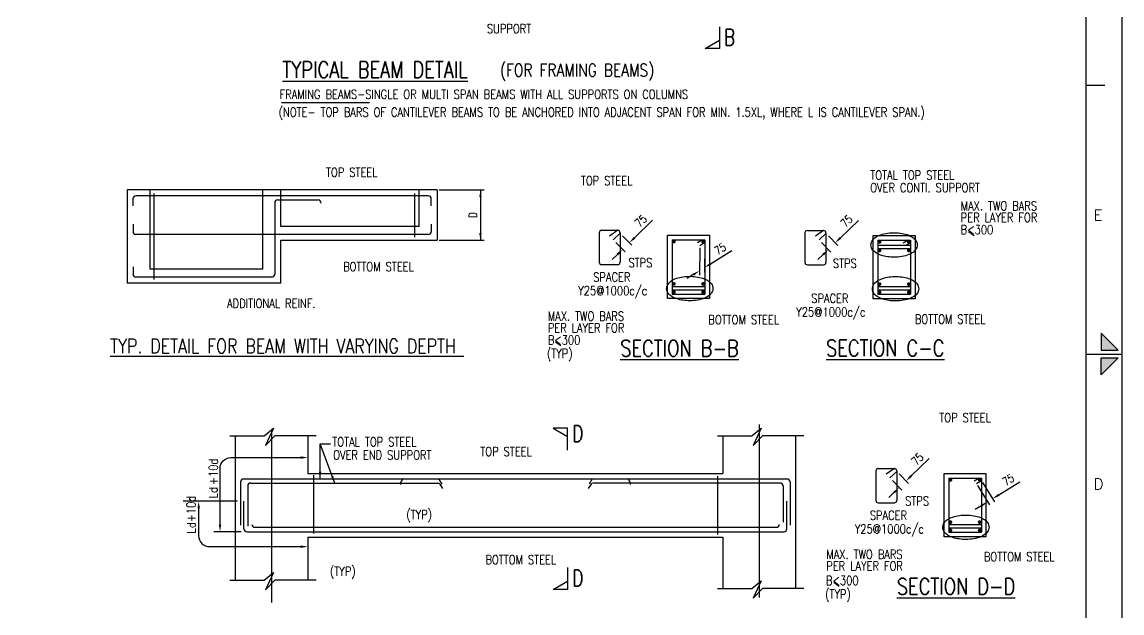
# Model space of a CAD drawing. Extents: x -93349148775 to 1048725102051, y -1180441401940 to 309370.
# Drawn here: x 1474.7 to 1778.6, y 954.9 to 1118.1 of the extents above; entities that cross this region are included whole.
import ezdxf
from ezdxf.enums import TextEntityAlignment as Align
from ezdxf.lldxf.tags import DXFTag

# ---------------------------------------------------------------- set-up
doc = ezdxf.new("R2010")
doc.units = 0
doc.header["$LTSCALE"] = 5
doc.header["$MEASUREMENT"] = 0
for name, color, linetype in [('BEAM1', 10, 'HIDDEN2'), ('DIM', 5, 'Continuous'), ('FRAME', 6, 'Continuous'), ('GRID', 8, 'CENTER'), ('HT', 8, 'Continuous'), ('LINE WORK', 4, 'Continuous'), ('REINF', 6, 'Continuous'), ('SECT-MKD', 1, 'Continuous'), ('SECT-NO', 1, 'Continuous'), ('sheet', 1, 'Continuous'), ('STIRRUPS', 5, 'Continuous'), ('SUB TITLE', 3, 'Continuous'), ('TABLE FRAME', 5, 'Continuous'), ('TEXT', 4, 'Continuous'), ('TITLE', 6, 'Continuous')]:
    doc.layers.add(name, color=color, linetype=linetype)
doc.styles.add('ROMAND', font='romans.shx', dxfattribs={"width": 0.85})
doc.styles.add('ROMANS', font='romans.shx', dxfattribs={"width": 0.8, "height": 2.25})
tags = doc.linetypes.add('CENTER', pattern=[2, 1.25, -0.25, 0.25, -0.25]).pattern_tags.tags
tags[10:11] = [DXFTag(74, 4), DXFTag(75, 0), DXFTag(340, '0'), DXFTag(46, 1.0), DXFTag(50, 0.0), DXFTag(44, 0.0), DXFTag(45, 0.0)]
tags[8:9] = [DXFTag(74, 4), DXFTag(75, 0), DXFTag(340, '0'), DXFTag(46, 1.0), DXFTag(50, 0.0), DXFTag(44, 0.0), DXFTag(45, 0.0)]
tags[6:7] = [DXFTag(74, 4), DXFTag(75, 0), DXFTag(340, '0'), DXFTag(46, 1.0), DXFTag(50, 0.0), DXFTag(44, 0.0), DXFTag(45, 0.0)]
tags[4:5] = [DXFTag(74, 4), DXFTag(75, 0), DXFTag(340, '0'), DXFTag(46, 1.0), DXFTag(50, 0.0), DXFTag(44, 0.0), DXFTag(45, 0.0)]
tags = doc.linetypes.add('HIDDEN', pattern=[0.375, 0.25, -0.125]).pattern_tags.tags
tags[6:7] = [DXFTag(74, 4), DXFTag(75, 0), DXFTag(340, '0'), DXFTag(46, 1.0), DXFTag(50, 0.0), DXFTag(44, 0.0), DXFTag(45, 0.0)]
tags[4:5] = [DXFTag(74, 4), DXFTag(75, 0), DXFTag(340, '0'), DXFTag(46, 1.0), DXFTag(50, 0.0), DXFTag(44, 0.0), DXFTag(45, 0.0)]
tags = doc.linetypes.add('HIDDEN2', pattern=[0.1875, 0.125, -0.0625]).pattern_tags.tags
tags[6:7] = [DXFTag(74, 4), DXFTag(75, 0), DXFTag(340, '0'), DXFTag(46, 1.0), DXFTag(50, 0.0), DXFTag(44, 0.0), DXFTag(45, 0.0)]
tags[4:5] = [DXFTag(74, 4), DXFTag(75, 0), DXFTag(340, '0'), DXFTag(46, 1.0), DXFTag(50, 0.0), DXFTag(44, 0.0), DXFTag(45, 0.0)]
doc.dimstyles.new('T1', dxfattribs={"dimtxt": 2.25, "dimasz": 2, "dimexe": 1, "dimexo": 0.5, "dimgap": 1, "dimtad": 1, "dimdec": 0, "dimzin": 1, "dimdsep": 46, "dimtxsty": 'ROMANS', "dimcen": 0.09, "dimclrd": 5, "dimclre": 5, "dimclrt": 4, "dimadec": 0, "dimazin": 0, "dimtfac": 1, "dimtdec": 0, "dimtofl": 0, "dimtmove": 0, "dimatfit": 3, "dimfxl": 0, "dimtolj": 1, "dimtzin": 1, "dimarcsym": 0})

# ---------------------------------------------------------------- blocks, each defined once
blk = doc.blocks.new('MID')
at = {"layer": 'sheet', "color": 2}
for p, q in [((8.94, 1.07), (4.27, 5.74)), ((4.27, 5.74), (4.27, 1.07)), ((0, 0), (10, 0)), ((4.27, 1.07), (8.94, 1.07)), ((8.94, -1.07), (4.27, -5.74)), ((4.27, -1.07), (8.94, -1.07)), ((4.27, -5.74), (4.27, -1.07))]:
    blk.add_line(p, q, dxfattribs=at)
for points in [[(4.27, 5.74), (8.94, 1.07), (4.27, 1.07)], [(4.27, -5.74), (8.94, -1.07), (4.27, -1.07)]]:
    blk.add_solid(points, dxfattribs=at)
blk = doc.blocks.new('*D378')
at = {"layer": 'DEFPOINTS', "color": 5, "linetype": 'ByBlock'}
for p in [(1640.29, 1059.4, 1002.91), (1638.4, 1057.57, 1002.91)]:
    blk.add_point(p, dxfattribs=at)
at = {"layer": 'DIM', "color": 5, "linetype": 'ByBlock', "lineweight": -2}
for p, q in [((1643.95, 1058.5, 1002.91), (1648.92, 1063.31, 1002.91)), ((1640.64, 1059.04, 1002.91), (1643.21, 1056.39, 1002.91)), ((1638.75, 1057.21, 1002.91), (1641.32, 1054.56, 1002.91)), ((1639.19, 1053.89, 1002.91), (1637.75, 1052.5, 1002.91))]:
    blk.add_line(p, q, dxfattribs=at)
at = {"layer": 'DIM', "color": 5, "linetype": 'ByBlock'}
for points in [[(1642.51, 1057.11, 1002.91), (1644.18, 1058.26, 1002.91), (1643.72, 1058.74, 1002.91)], [(1640.62, 1055.28, 1002.91), (1639.42, 1053.65, 1002.91), (1638.96, 1054.13, 1002.91)]]:
    blk.add_solid(points, dxfattribs=at)
at = {"layer": 'DIM', "color": 4, "linetype": 'ByBlock', "insert": (1645.67, 1063.13, 1002.91), "char_height": 2.25, "attachment_point": 5, "rotation": 44.0995, "style": 'ROMANS'}
blk.add_mtext('75', dxfattribs=at)
blk = doc.blocks.new('*D379')
at = {"layer": 'DEFPOINTS', "color": 5, "linetype": 'ByBlock'}
for p in [(1697.14, 1059.34, 1002.91), (1695.26, 1057.51, 1002.91)]:
    blk.add_point(p, dxfattribs=at)
at = {"layer": 'DIM', "color": 5, "linetype": 'ByBlock', "lineweight": -2}
for p, q in [((1700.8, 1058.45, 1002.91), (1705.77, 1063.26, 1002.91)), ((1697.49, 1058.99, 1002.91), (1700.06, 1056.34, 1002.91)), ((1695.6, 1057.16, 1002.91), (1698.17, 1054.51, 1002.91)), ((1696.04, 1053.83, 1002.91), (1694.6, 1052.44, 1002.91))]:
    blk.add_line(p, q, dxfattribs=at)
at = {"layer": 'DIM', "color": 5, "linetype": 'ByBlock'}
for points in [[(1699.36, 1057.05, 1002.91), (1701.03, 1058.21, 1002.91), (1700.57, 1058.68, 1002.91)], [(1697.47, 1055.22, 1002.91), (1696.27, 1053.59, 1002.91), (1695.81, 1054.07, 1002.91)]]:
    blk.add_solid(points, dxfattribs=at)
at = {"layer": 'DIM', "color": 4, "linetype": 'ByBlock', "insert": (1702.52, 1063.07, 1002.91), "char_height": 2.25, "attachment_point": 5, "rotation": 44.0995, "style": 'ROMANS'}
blk.add_mtext('75', dxfattribs=at)
blk = doc.blocks.new('*D380')
at = {"layer": 'DEFPOINTS', "color": 5, "linetype": 'ByBlock'}
for p in [(1661.97, 1056.27, 1002.91), (1663.34, 1057.13, 1002.91)]:
    blk.add_point(p, dxfattribs=at)
at = {"layer": 'DIM', "color": 5, "linetype": 'ByBlock', "lineweight": -2}
for p, q in [((1661.96, 1055.68, 1002.91), (1661.86, 1048.17, 1002.91)), ((1663.33, 1056.54, 1002.91), (1663.23, 1049.02, 1002.91)), ((1664.94, 1051.27, 1002.91), (1670.81, 1054.93, 1002.91)), ((1660.17, 1048.3, 1002.91), (1658.48, 1047.24, 1002.91))]:
    blk.add_line(p, q, dxfattribs=at)
at = {"layer": 'DIM', "color": 5, "linetype": 'ByBlock'}
for points in [[(1661.87, 1049.35, 1002.91), (1660.35, 1048.01, 1002.91), (1660, 1048.58, 1002.91)], [(1663.25, 1050.21, 1002.91), (1665.12, 1050.99, 1002.91), (1664.77, 1051.55, 1002.91)]]:
    blk.add_solid(points, dxfattribs=at)
at = {"layer": 'DIM', "color": 4, "linetype": 'ByBlock', "insert": (1667.6, 1055.43, 1002.91), "char_height": 2.25, "attachment_point": 5, "rotation": 31.9205, "style": 'ROMANS'}
blk.add_mtext('75', dxfattribs=at)
blk = doc.blocks.new('*D502')
at = {"layer": 'DEFPOINTS', "color": 5, "linetype": 'ByBlock'}
for p in [(1714.84, 991.78), (1716.73, 993.61)]:
    blk.add_point(p, dxfattribs=at)
at = {"layer": 'DIM', "color": 5, "linetype": 'ByBlock', "lineweight": -2}
for p, q in [((1720.38, 992.71), (1725.35, 997.52)), ((1715.19, 991.42), (1717.75, 988.77)), ((1717.07, 993.25), (1719.64, 990.6)), ((1715.62, 988.1), (1714.19, 986.71))]:
    blk.add_line(p, q, dxfattribs=at)
at = {"layer": 'DIM', "color": 5, "linetype": 'ByBlock'}
for points in [[(1718.95, 991.32), (1720.61, 992.47), (1720.15, 992.95)], [(1717.06, 989.49), (1715.85, 987.86), (1715.39, 988.34)]]:
    blk.add_solid(points, dxfattribs=at)
at = {"layer": 'DIM', "color": 4, "linetype": 'ByBlock', "insert": (1722.11, 997.34), "char_height": 2.25, "attachment_point": 5, "rotation": 44.0995, "style": 'ROMANS'}
blk.add_mtext('75', dxfattribs=at)
blk = doc.blocks.new('AW')
at = {"layer": 'DIM'}
blk.add_line((38.51, 370.04), (30.95, 370.04), dxfattribs=at)
blk.add_lwpolyline([(32.66, 372.04), (32.66, 387.53, -0.414214), (35.66, 390.53), (54.96, 390.53)], format="xyb", dxfattribs=at)
for points in [[(54.96, 390.86), (56.96, 390.53), (54.96, 390.2)], [(32.99, 372.04), (32.66, 370.04), (32.33, 372.04)]]:
    blk.add_solid(points, dxfattribs=at)
at = {"layer": 'TEXT', "style": 'ROMANS', "width": 0.9}
blk.add_text('Ld', height=2.267, rotation=90, dxfattribs=at).set_placement((30.78, 380.81), align=Align.MIDDLE)
blk = doc.blocks.new('AR')
at = {"layer": 'DIM'}
blk.add_line((37.44, 378.47), (22.43, 378.47), dxfattribs=at)
blk.add_lwpolyline([(26.75, 376.47), (26.75, 368.92, 0.414214), (29.75, 365.92), (54.96, 365.92)], format="xyb", dxfattribs=at)
for points in [[(26.42, 376.47), (26.75, 378.47), (27.09, 376.47)], [(54.96, 366.25), (56.96, 365.92), (54.96, 365.58)]]:
    blk.add_solid(points, dxfattribs=at)
at = {"layer": 'TEXT', "style": 'ROMANS', "width": 0.9}
blk.add_text('Ld', height=2.267, rotation=90, dxfattribs=at).set_placement((24.74, 371.09), align=Align.MIDDLE)
blk = doc.blocks.new('*D504')
at = {"layer": 'DEFPOINTS', "color": 5, "linetype": 'ByBlock'}
for p in [(1739.78, 991.34), (1738.4, 990.48)]:
    blk.add_point(p, dxfattribs=at)
at = {"layer": 'sheet', "color": 5, "linetype": 'ByBlock', "lineweight": -2}
for p, q in [((1740.04, 990.92), (1743.38, 985.55)), ((1744.55, 987.46), (1750.42, 991.12)), ((1738.66, 990.06), (1742.01, 984.7)), ((1739.78, 984.49), (1738.08, 983.43))]:
    blk.add_line(p, q, dxfattribs=at)
at = {"layer": 'sheet', "color": 5, "linetype": 'ByBlock'}
for points in [[(1741.48, 985.55), (1739.96, 984.21), (1739.6, 984.77)], [(1742.85, 986.4), (1744.73, 987.18), (1744.37, 987.74)]]:
    blk.add_solid(points, dxfattribs=at)
at = {"layer": 'sheet', "color": 4, "linetype": 'ByBlock', "insert": (1747.21, 991.62), "char_height": 2.25, "attachment_point": 5, "rotation": 31.9205, "style": 'ROMANS'}
blk.add_mtext('75', dxfattribs=at)
blk = doc.blocks.new('*D517')
at = {"layer": 'DEFPOINTS', "color": 5, "linetype": 'ByBlock'}
for p in [(1589.41, 1071.7), (1589.41, 1057.77)]:
    blk.add_point(p, dxfattribs=at)
at = {"layer": 'sheet', "color": 5, "linetype": 'ByBlock', "lineweight": -2}
for p, q in [((1589.91, 1071.7), (1602.36, 1071.7)), ((1601.36, 1071.7), (1601.36, 1057.77)), ((1589.91, 1057.77), (1602.36, 1057.77))]:
    blk.add_line(p, q, dxfattribs=at)
at = {"layer": 'sheet', "color": 5, "linetype": 'ByBlock'}
for points in [[(1601.36, 1071.7), (1601.02, 1069.7), (1601.69, 1069.7)], [(1601.36, 1057.77), (1601.02, 1059.77), (1601.69, 1059.77)]]:
    blk.add_solid(points, dxfattribs=at)
at = {"layer": 'sheet', "color": 4, "linetype": 'ByBlock', "insert": (1599.23, 1064.73), "char_height": 2.25, "attachment_point": 5, "rotation": 90, "style": 'ROMANS'}
blk.add_mtext('D', dxfattribs=at)

msp = doc.modelspace()

# ---------------------------------------------------------------- linework, layer by layer
at = {"layer": 'BEAM1', "color": 8, "ltscale": 5}
for p, q in [((1510.12, 1049.81), (1510.12, 1071.7)), ((1541.2, 1049.81), (1541.2, 1071.7)), ((1546.15, 1061.6), (1546.15, 1071.7)), ((1584.46, 1061.6), (1584.46, 1071.7)), ((1584.46, 1061.6), (1546.15, 1061.6)), ((1541.2, 1049.81), (1510.12, 1049.81))]:
    msp.add_line(p, q, dxfattribs=at)
at = {"layer": 'FRAME'}
for points in [[(937.62, 1323.35), (1778.62, 1323.35), (1778.62, 729.35), (937.62, 729.35)], [(1768.62, 739.35), (957.62, 739.35), (957.62, 1313.35), (1768.62, 1313.35)]]:
    msp.add_lwpolyline(points, close=True, dxfattribs=at)
at = {"layer": 'GRID'}
for p, q in [((1678.39, 1006.91), (1678.39, 959.11)), ((1543.64, 1005.52), (1543.64, 957.72))]:
    msp.add_line(p, q, dxfattribs=at)
at = {"layer": 'HT'}
for points in [[(1532.12, 1003.8), (1541.55, 1003.8), (1544.16, 1005.92), (1541.97, 1001.13), (1544.65, 1003.87), (1556, 1003.87)], [(1666.87, 1003.8), (1676.3, 1003.8), (1678.91, 1005.92), (1676.72, 1001.13), (1679.4, 1003.87), (1690.75, 1003.87)], [(1532.12, 963.94), (1541.55, 963.94), (1544.16, 966.05), (1541.97, 961.27), (1544.65, 964.01), (1556, 964.01)], [(1666.87, 961.62), (1676.3, 961.62), (1678.91, 963.73), (1676.72, 958.94), (1679.4, 961.69), (1690.75, 961.69)]]:
    msp.add_lwpolyline(points, dxfattribs=at)
for points in [[(1722.05, 1056.49, 1002.91), (1722.05, 1056.96, 1002.91), (1721.73, 1057.81, 1002.91), (1720.81, 1058.63, 1002.91), (1719.07, 1059.53, 1002.91), (1715.87, 1060.08, 1002.91), (1712.08, 1059.55, 1002.91), (1709.96, 1058.39, 1002.91), (1709.1, 1056.81, 1002.91), (1709.42, 1055.4, 1002.91), (1710.51, 1054.27, 1002.91), (1712.62, 1053.32, 1002.91), (1716.43, 1052.92, 1002.91), (1719.85, 1053.66, 1002.91), (1721.63, 1054.97, 1002.91), (1722.05, 1056.01, 1002.91), (1722.05, 1056.49, 1002.91)], [(1665.59, 1044.46, 1002.91), (1665.59, 1044.92, 1002.91), (1665.27, 1045.77, 1002.91), (1664.35, 1046.6, 1002.91), (1662.61, 1047.49, 1002.91), (1659.41, 1048.04, 1002.91), (1655.62, 1047.51, 1002.91), (1653.5, 1046.35, 1002.91), (1652.64, 1044.77, 1002.91), (1652.96, 1043.36, 1002.91), (1654.05, 1042.23, 1002.91), (1656.16, 1041.28, 1002.91), (1659.97, 1040.88, 1002.91), (1663.39, 1041.62, 1002.91), (1665.17, 1042.93, 1002.91), (1665.59, 1043.98, 1002.91), (1665.59, 1044.46, 1002.91)], [(1722.44, 1044.4, 1002.91), (1722.44, 1044.87, 1002.91), (1722.12, 1045.71, 1002.91), (1721.2, 1046.54, 1002.91), (1719.46, 1047.44, 1002.91), (1716.26, 1047.99, 1002.91), (1712.47, 1047.45, 1002.91), (1710.35, 1046.29, 1002.91), (1709.49, 1044.71, 1002.91), (1709.81, 1043.3, 1002.91), (1710.9, 1042.17, 1002.91), (1713.01, 1041.22, 1002.91), (1716.82, 1040.83, 1002.91), (1720.24, 1041.56, 1002.91), (1722.02, 1042.88, 1002.91), (1722.44, 1043.92, 1002.91), (1722.44, 1044.4, 1002.91)]]:
    msp.add_open_spline(points, degree=3, knots=[0, 0, 0, 0, 0.300642, 0.568907, 0.837172, 1.534205, 2.231238, 2.774137, 3.086641, 3.384832, 3.650911, 4.151037, 4.800775, 5.565984, 5.978639, 6.283185, 6.283185, 6.283185, 6.283185], dxfattribs=at)
at = {"layer": 'HT', "linetype": 'HIDDEN'}
msp.add_open_spline([(1741.89, 978.53), (1741.89, 979), (1741.57, 979.84), (1740.65, 980.67), (1738.91, 981.57), (1735.71, 982.12), (1731.92, 981.59), (1729.8, 980.42), (1728.94, 978.85), (1729.26, 977.43), (1730.35, 976.31), (1732.46, 975.36), (1736.27, 974.96), (1739.69, 975.7), (1741.47, 977.01), (1741.89, 978.05), (1741.89, 978.53)], degree=3, knots=[0, 0, 0, 0, 0.300642, 0.568907, 0.837172, 1.534205, 2.231238, 2.774137, 3.086641, 3.384832, 3.650911, 4.151037, 4.800775, 5.565984, 5.978639, 6.283185, 6.283185, 6.283185, 6.283185], dxfattribs=at)
at = {"layer": 'LINE WORK'}
for p, q in [((1503.7, 1071.7), (1503.7, 1045.98)), ((1589.41, 1071.7), (1503.7, 1071.7)), ((1589.41, 1071.7), (1589.41, 1057.77)), ((1546.15, 1045.98), (1546.15, 1057.77)), ((1546.15, 1057.77), (1589.41, 1057.77)), ((1546.15, 1045.98), (1503.7, 1045.98)), ((1533.58, 1003.8), (1533.58, 963.94)), ((1553.7, 1003.87), (1553.7, 993.38)), ((1668.33, 1003.8), (1668.33, 993.38)), ((1688.45, 1003.87), (1688.45, 961.69)), ((1553.7, 993.38), (1668.33, 993.38)), ((1553.7, 975.78), (1668.33, 975.78)), ((1553.7, 975.78), (1553.7, 964.01)), ((1668.33, 975.78), (1668.33, 961.62))]:
    msp.add_line(p, q, dxfattribs=at)
at = {"layer": 'LINE WORK', "elevation": 1002.91}
for points in [[(1653.04, 1059.17), (1664.61, 1059.17), (1664.61, 1041.68), (1653.04, 1041.68)], [(1709.89, 1059.12), (1721.46, 1059.12), (1721.46, 1041.63), (1709.89, 1041.63)]]:
    msp.add_lwpolyline(points, close=True, dxfattribs=at)
at = {"layer": 'LINE WORK'}
msp.add_lwpolyline([(1729.47, 993.38), (1741.04, 993.38), (1741.04, 975.89), (1729.47, 975.89)], close=True, dxfattribs=at)
at = {"layer": 'REINF'}
for p, q in [((1535.09, 991.05), (1535.09, 979.14)), ((1535.89, 991.86), (1686.14, 991.86)), ((1589.78, 991.86), (1590.66, 990.46)), ((1632.24, 991.86), (1631.36, 990.46)), ((1686.94, 991.05), (1686.94, 979.14)), ((1537.06, 989.93), (1537.06, 978.85)), ((1537.86, 990.74), (1589.56, 990.74)), ((1590.12, 990.43), (1590.86, 989.25)), ((1631.9, 990.43), (1631.16, 989.25)), ((1684.17, 990.74), (1632.47, 990.74)), ((1684.97, 989.93), (1684.97, 979.9)), ((1536, 978.09), (1536, 985.72)), ((1686.02, 978.09), (1686.02, 985.72)), ((1536.81, 977.29), (1685.24, 977.29)), ((1538.99, 978.51), (1683.11, 978.51))]:
    msp.add_line(p, q, dxfattribs=at)
at = {"layer": 'REINF', "const_width": 0.503, "elevation": 1002.91}
for points in [[(1654.55, 1057.41, 1), (1655.05, 1057.41, 1)], [(1662.59, 1057.41, 1), (1663.1, 1057.41, 1)], [(1711.4, 1057.35, 1), (1711.9, 1057.35, 1)], [(1719.44, 1057.35, 1), (1719.95, 1057.35, 1)], [(1711.4, 1054.97, 1), (1711.9, 1054.97, 1)], [(1719.44, 1054.97, 1), (1719.95, 1054.97, 1)], [(1654.55, 1045.74, 1), (1655.05, 1045.74, 1)], [(1662.59, 1045.74, 1), (1663.1, 1045.74, 1)], [(1711.4, 1045.68, 1), (1711.9, 1045.68, 1)], [(1719.44, 1045.68, 1), (1719.95, 1045.68, 1)], [(1654.55, 1043.44, -1), (1655.05, 1043.44, -1)], [(1662.59, 1043.44, -1), (1663.1, 1043.44, -1)], [(1711.4, 1043.39, -1), (1711.9, 1043.39, -1)], [(1719.44, 1043.44, 1), (1719.95, 1043.44, 1)]]:
    msp.add_lwpolyline(points, format="xyb", close=True, dxfattribs=at)
at = {"layer": 'REINF', "const_width": 0.503}
for points in [[(1730.98, 991.62, 1), (1731.48, 991.62, 1)], [(1739.03, 991.62, 1), (1739.53, 991.62, 1)], [(1730.98, 979.95, 1), (1731.48, 979.95, 1)], [(1739.03, 979.95, 1), (1739.53, 979.95, 1)], [(1730.98, 977.66, -1), (1731.48, 977.66, -1)], [(1739.03, 977.66, -1), (1739.53, 977.66, -1)]]:
    msp.add_lwpolyline(points, format="xyb", close=True, dxfattribs=at)
at = {"layer": 'REINF'}
for centre, radius, start, end in [((1535.89, 991.05), 0.806, 90, 180), ((1580.87, 990.46), 1.62, 120.0806, 182.7287), ((1641.16, 990.46), 1.62, 357.2713, 59.9194), ((1686.13, 991.05), 0.806, 0, 90), ((1537.86, 989.93), 0.806, 90, 180), ((1589.56, 990.07), 0.667, 32.2059, 90), ((1632.47, 990.07), 0.667, 90, 147.7941), ((1684.17, 989.93), 0.806, 0, 90), ((1539, 979.32), 0.806, 180, 270), ((1683.11, 979.32), 0.806, 270, 0), ((1536.81, 978.09), 0.806, 180, 270), ((1685.22, 978.09), 0.806, 270, 0)]:
    msp.add_arc(centre, radius, start, end, dxfattribs=at)
at = {"layer": 'SECT-MKD'}
for points in [[(1667.38, 1116.75), (1667.38, 1110.72), (1663.4, 1110.72), (1667.38, 1113.02)], [(1625.44, 999.85), (1625.44, 1005.88), (1621.46, 1005.88), (1625.44, 1003.58)], [(1625.44, 967.38), (1625.44, 961.34), (1621.46, 961.34), (1625.44, 963.64)]]:
    msp.add_lwpolyline(points, dxfattribs=at)
at = {"layer": 'sheet', "color": 2}
msp.add_line((1768.61, 1100.61), (1773.85, 1100.61), dxfattribs=at)
msp.add_line((1768.61, 1100.61), (1773.85, 1100.61), dxfattribs=at)
at = {"layer": 'STIRRUPS'}
for p, q in [((1511.16, 1046.98), (1511.16, 1070.7)), ((1583.21, 1058.61), (1583.21, 1070.7)), ((1634.17, 1059.87, 1002.91), (1634.17, 1051.73, 1002.91)), ((1634.83, 1060.54, 1002.91), (1639.28, 1060.54, 1002.91)), ((1639.29, 1060.54, 1002.91), (1637.05, 1058.94, 1002.91)), ((1639.94, 1059.76, 1002.91), (1638.06, 1057.93, 1002.91)), ((1639.95, 1059.87, 1002.91), (1639.95, 1051.73, 1002.91)), ((1654.3, 1057.91, 1002.91), (1654.3, 1042.94, 1002.91)), ((1654.3, 1057.91, 1002.91), (1663.35, 1057.91, 1002.91)), ((1662.68, 1057.91, 1002.91), (1661.31, 1057.06, 1002.91)), ((1663.35, 1057.91, 1002.91), (1663.35, 1042.94, 1002.91)), ((1691.02, 1059.82, 1002.91), (1691.02, 1051.67, 1002.91)), ((1691.68, 1060.49, 1002.91), (1696.13, 1060.49, 1002.91)), ((1696.14, 1060.49, 1002.91), (1693.9, 1058.89, 1002.91)), ((1696.8, 1059.7, 1002.91), (1694.91, 1057.87, 1002.91)), ((1696.8, 1059.82, 1002.91), (1696.8, 1051.67, 1002.91)), ((1711.15, 1057.86, 1002.91), (1720.2, 1057.86, 1002.91)), ((1711.15, 1057.86, 1002.91), (1711.15, 1042.89, 1002.91)), ((1719.53, 1057.86, 1002.91), (1718.16, 1057, 1002.91)), ((1720.2, 1057.86, 1002.91), (1720.2, 1042.89, 1002.91)), ((1663.34, 1057.13, 1002.91), (1661.97, 1056.27, 1002.91)), ((1711.15, 1056.39, 1002.91), (1720.2, 1056.39, 1002.91)), ((1711.15, 1055.47, 1002.91), (1720.2, 1055.47, 1002.91)), ((1720.19, 1057.08, 1002.91), (1718.82, 1056.22, 1002.91)), ((1634.83, 1051.06, 1002.91), (1639.28, 1051.06, 1002.91)), ((1691.68, 1051.01, 1002.91), (1696.13, 1051.01, 1002.91)), ((1654.3, 1045.05, 1002.91), (1663.35, 1045.05, 1002.91)), ((1654.3, 1044.12, 1002.91), (1663.35, 1044.12, 1002.91)), ((1654.3, 1042.94, 1002.91), (1663.35, 1042.94, 1002.91)), ((1711.15, 1044.99, 1002.91), (1720.2, 1044.99, 1002.91)), ((1711.15, 1044.07, 1002.91), (1720.2, 1044.07, 1002.91)), ((1711.15, 1042.89, 1002.91), (1720.2, 1042.89, 1002.91)), ((1710.6, 994.08), (1710.6, 985.94)), ((1711.27, 994.75), (1715.72, 994.75)), ((1715.72, 994.75), (1713.49, 993.15)), ((1716.38, 993.97), (1714.49, 992.14)), ((1716.38, 994.08), (1716.38, 985.94)), ((1555.21, 992.88), (1555.21, 976.79)), ((1666.82, 992.63), (1666.82, 976.53)), ((1730.73, 992.12), (1730.73, 977.15)), ((1730.73, 992.12), (1739.78, 992.12)), ((1739.12, 992.12), (1737.74, 991.27)), ((1739.78, 991.34), (1738.4, 990.48)), ((1739.78, 992.12), (1739.78, 977.15)), ((1711.27, 985.27), (1715.72, 985.27)), ((1730.73, 979.26), (1739.78, 979.26)), ((1730.73, 978.33), (1739.78, 978.33)), ((1730.73, 977.15), (1739.78, 977.15))]:
    msp.add_line(p, q, dxfattribs=at)
for centre, start, end in [((1634.83, 1059.87, 1002.91), 90, 180), ((1639.28, 1059.87, 1002.91), 0, 90), ((1691.68, 1059.82, 1002.91), 90, 180), ((1696.13, 1059.82, 1002.91), 0, 90), ((1634.83, 1051.73, 1002.91), 180, 270), ((1639.28, 1051.73, 1002.91), 270, 0), ((1691.68, 1051.67, 1002.91), 180, 270), ((1696.13, 1051.67, 1002.91), 270, 0), ((1711.27, 994.08), 90, 180), ((1715.72, 994.08), 0, 90), ((1711.27, 985.94), 180, 270), ((1715.72, 985.94), 270, 0)]:
    msp.add_arc(centre, 0.667, start, end, dxfattribs=at)
at = {"layer": 'TABLE FRAME'}
msp.add_line((1546.34, 1095.79), (1570.7, 1095.79), dxfattribs=at)
at = {"layer": 'TEXT'}
for p, q in [((1736.21, 1060.17, 1002.91), (1737.73, 1059.07, 1002.91)), ((1622.07, 1029.78, 1002.91), (1623.56, 1028.71, 1002.91)), ((1698.96, 963.34), (1700.45, 962.27))]:
    msp.add_line(p, q, dxfattribs=at)
at = {"layer": 'TITLE'}
for p, q in [((1586.93, 1070.05), (1506.17, 1070.05)), ((1505.35, 1067.26), (1505.35, 1069.22)), ((1544.5, 1068.06), (1544.5, 1048.46)), ((1545.36, 1068.92), (1556.5, 1068.92)), ((1587.76, 1067.26), (1587.76, 1069.22)), ((1505.35, 1062.21), (1505.35, 1060.24)), ((1587.76, 1062.21), (1587.76, 1060.24)), ((1586.93, 1059.42), (1506.17, 1059.42)), ((1505.35, 1050.42), (1505.35, 1048.46)), ((1543.68, 1047.63), (1506.17, 1047.63))]:
    msp.add_line(p, q, dxfattribs=at)
for centre, radius, start, end in [((1506.17, 1069.22), 0.825, 90, 180), ((1586.93, 1069.22), 0.825, 360, 90), ((1545.36, 1068.06), 0.857, 90, 180), ((1556.5, 1068.06), 0.857, 360, 90), ((1506.17, 1060.24), 0.825, 180, 270), ((1586.93, 1060.24), 0.825, 270, 0), ((1506.17, 1048.46), 0.825, 180, 270), ((1543.68, 1048.46), 0.825, 270, 0)]:
    msp.add_arc(centre, radius, start, end, dxfattribs=at)

# ---------------------------------------------------------------- block references
at = {"layer": 'DIM'}
for name in ['AW', 'AR']:
    msp.add_blockref(name, (1496.74, 607.25), dxfattribs=at)
at = {"layer": 'sheet', "color": 2}
msp.add_blockref('MID', (1768.62, 1026.35), dxfattribs=at)
msp.add_blockref('MID', (1768.62, 1026.35), dxfattribs=at)

# ---------------------------------------------------------------- texts
at = {"layer": 'SECT-NO', "style": 'ROMANS', "width": 0.75}
for s, p in [('B', (1668.67, 1111.62)), ('D', (1626.73, 1002.16)), ('D', (1626.73, 962.24))]:
    msp.add_text(s, height=4.5, dxfattribs=at).set_placement(p)
at = {"layer": 'sheet', "style": 'ROMANS'}
for s, p in [('E', (1770.8, 1063.22)), ('D', (1770.8, 988.97))]:
    msp.add_text(s, height=3, dxfattribs=at).set_placement(p)
at = {"layer": 'SUB TITLE', "style": 'ROMANS', "width": 0.8}
msp.add_text('(FOR FRAMING BEAMS)', height=3.5, dxfattribs=at).set_placement((1606.76, 1103.02))
at = {"layer": 'TEXT', "style": 'ROMANS', "width": 0.8}
for s, p in [(' SUPPORT', (1601.75, 1114.98)), (' FRAMING BEAMS-SINGLE OR MULTI SPAN BEAMS WITH ALL SUPPORTS ON COLUMNS ', (1544.48, 1096.84)), ('(NOTE- TOP BARS OF CANTILEVER BEAMS TO BE ANCHORED INTO ADJACENT SPAN FOR MIN. 1.5XL, WHERE L IS CANTILEVER SPAN.)', (1545.59, 1091.91)), ('TOP STEEL', (1558.68, 1075.31)), ('TOTAL TOP STEEL ', (1709.07, 1074.53, 1002.91)), ('TOP STEEL', (1629.1, 1073.01, 1002.91)), ('OVER CONTI. SUPPORT', (1709.03, 1071.06, 1002.91)), ('MAX. TWO BARS', (1734.05, 1066.04, 1002.91)), ('PER LAYER FOR', (1734.05, 1062.82, 1002.91)), ('B<300', (1734.05, 1059.48, 1002.91)), ('BOTTOM STEEL', (1563.4, 1049.25)), ('STPS', (1642.25, 1050.34, 1002.91)), ('STPS', (1698.74, 1050.16, 1002.91)), ('SPACER', (1632.5, 1046.36, 1002.91)), ('Y25@1000c/c', (1628.34, 1042.62, 1002.91)), ('SPACER', (1692.75, 1040.48, 1002.91)), ('Y25@1000c/c', (1688.59, 1036.74, 1002.91)), ('MAX. TWO BARS', (1619.95, 1035.57, 1002.91)), ('BOTTOM STEEL', (1664.33, 1034.59, 1002.91)), ('BOTTOM STEEL', (1721.38, 1034.75, 1002.91)), ('PER LAYER FOR', (1619.95, 1032.34, 1002.91)), ('B<300', (1619.95, 1029.01, 1002.91)), ('(TYP)', (1619.7, 1025.26, 1002.91)), ('TOP STEEL', (1728.14, 1007.56)), ('TOTAL TOP STEEL ', (1560.42, 1000.87)), ('TOP STEEL', (1601.32, 998.19)), ('OVER END SUPPORT', (1560.64, 997.21)), ('STPS', (1718.69, 984.55)), ('(TYP)', (1580.87, 980.79)), ('SPACER', (1708.93, 980.57)), ('Y25@1000c/c', (1704.77, 976.83)), ('BOTTOM STEEL', (1602.74, 968.33)), ('MAX. TWO BARS', (1696.91, 969.78)), ('BOTTOM STEEL', (1740.45, 969.14)), ('(TYP)', (1559.75, 965.12)), ('PER LAYER FOR', (1696.91, 966.56)), ('B<300', (1696.84, 962.57)), ('(TYP)', (1696.59, 958.81))]:
    msp.add_text(s, height=2.5, dxfattribs=at).set_placement(p)
msp.add_text('ADDITIONAL REINF.', height=2.5, dxfattribs=at).set_placement((1543.55, 1040.34), align=Align.MIDDLE)
for p in [(1528.77, 990.18), (1522.65, 979.93)]:
    msp.add_text('+10d', height=2.5, rotation=90, dxfattribs=at).set_placement(p)
at = {"layer": 'TITLE', "width": 0.8}
for s, height, style, p in [('%%uTYPICAL BEAM DETAIL', 4.5, 'ROMANS', (1546.63, 1102.66)), ('%%UTYP. DETAIL FOR BEAM WITH VARYING DEPTH ', 3.9916, 'ROMAND', (1499.03, 1026.58)), ('%%uSECTION B-B', 4.5, 'ROMANS', (1640, 1025.73, 1002.91)), ('%%uSECTION C-C', 4.5, 'ROMANS', (1696.85, 1025.75, 1002.91)), ('%%uSECTION D-D', 4.5, 'ROMANS', (1716.43, 959.94))]:
    msp.add_text(s, height=height, dxfattribs=dict(at, style=style)).set_placement(p)

# ---------------------------------------------------------------- dimensions: what is measured, and where the dimension line sits
at = {"layer": 'DIM'}
for p1, p2, distance, picture, middle in [((1638.4, 1057.57, 1002.91), (1640.29, 1059.4, 1002.91), -3.19, '*D378', (1645.67, 1063.13, 1002.91)), ((1695.26, 1057.51, 1002.91), (1697.14, 1059.34, 1002.91), -3.19, '*D379', (1702.52, 1063.07, 1002.91)), ((1661.97, 1056.27, 1002.91), (1663.34, 1057.13, 1002.91), -5.82, '*D380', (1667.6, 1055.43, 1002.91)), ((1714.84, 991.78), (1716.73, 993.61), -3.19, '*D502', (1722.11, 997.34))]:
    dim = msp.add_aligned_dim(p1=p1, p2=p2, distance=distance, text='75', dimstyle='T1', dxfattribs=at)
    dim.commit()
    dim.dimension.update_dxf_attribs({"geometry": picture, "text_midpoint": middle})
at = {"layer": 'sheet'}
dim = msp.add_linear_dim(base=(1601.36, 1057.77), p1=(1589.41, 1071.7), p2=(1589.41, 1057.77), angle=90, text='D', dimstyle='T1', dxfattribs=at)
dim.commit()
dim.dimension.update_dxf_attribs({"geometry": '*D517', "text_midpoint": (1599.23, 1064.73)})
dim = msp.add_aligned_dim(p1=(1738.4, 990.48), p2=(1739.78, 991.34), distance=-5.82, text='75', dimstyle='T1', dxfattribs=at)
dim.commit()
dim.dimension.update_dxf_attribs({"geometry": '*D504', "text_midpoint": (1747.21, 991.62)})

# ---------------------------------------------------------------- leaders
for points in [[(1557.03, 991.86), (1557.03, 1001.56), (1559.9, 1001.56)], [(1561.08, 990.74), (1557.03, 1001.56)]]:
    msp.add_leader(points, dimstyle='T1', override={"dimscale": 1, "dimgap": 1, "dimtad": 1}, dxfattribs=at)

doc.saveas('drawing.dxf')
